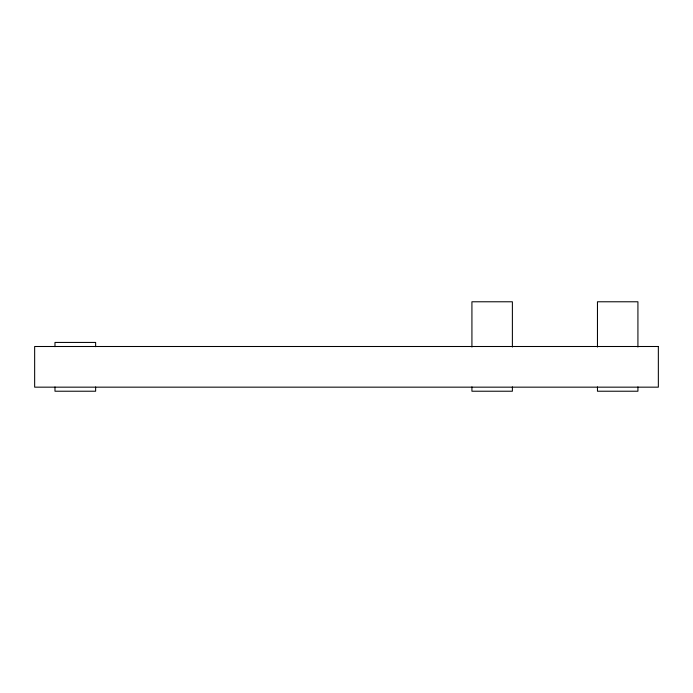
<?xml version="1.0" encoding="UTF-8"?>
<svg xmlns="http://www.w3.org/2000/svg" width="693" height="693" viewBox="0 0 693 693"><rect width="100%" height="100%" fill="white"/><g stroke="black" fill="none" stroke-linecap="round" stroke-linejoin="round"><path stroke-width="1.04" d="M637.924 347.037L637.924 301.776L597.461 301.776L597.461 347.037M637.924 386.911L637.924 391.224L597.461 391.224L597.461 386.911M512.387 347.037L512.387 301.776L471.924 301.776L471.924 347.037M512.387 386.911L512.387 391.224L471.924 391.224L471.924 386.911M95.634 346.673L95.634 342.437L54.981 342.437L54.981 346.673M95.634 386.98L95.634 391.224L54.981 391.224L54.981 386.98M658.35 346.5L34.65 346.5L34.65 387.162L658.35 387.162L658.35 346.5"/></g></svg>
